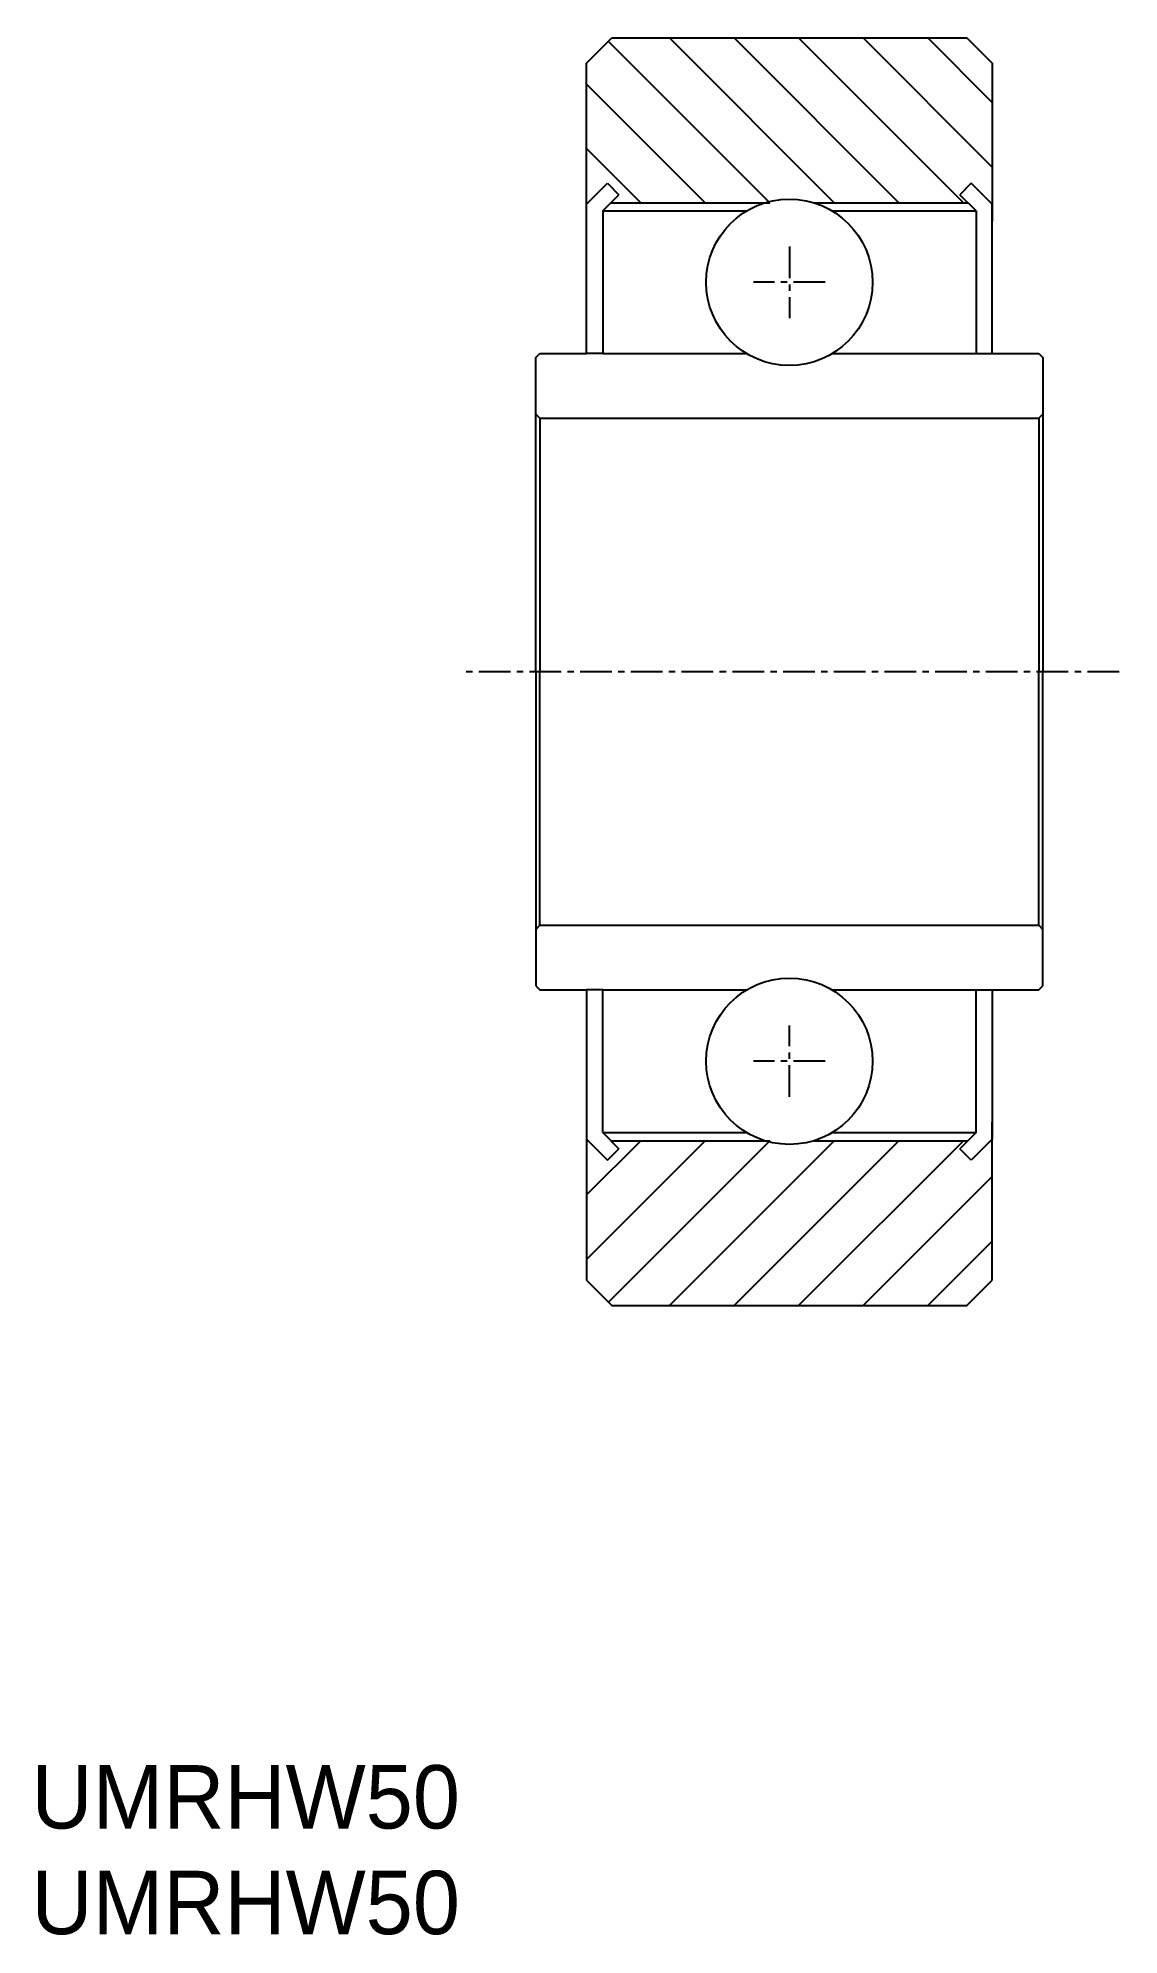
# Model space of a CAD drawing. Extents: x -51.6 to -9, y 5.8 to 80.6.
import ezdxf

# ---------------------------------------------------------------- set-up
doc = ezdxf.new("R2010")
doc.units = 0
doc.linetypes.add('CENTER', pattern=[2, 1.25, -0.25, 0.25, -0.25])
doc.layers.get('0').update_dxf_attribs({"linetype": 'CONTINUOUS'})
doc.layers.add('CENTER', color=1, linetype='CENTER')

# ---------------------------------------------------------------- blocks, each defined once
blk = doc.blocks.new('*U2')
for p in [(-51.887, 9.997), (-51.887, 5.83)]:
    blk.add_text('UMRHW50', height=2.5).set_placement(p)

msp = doc.modelspace()

# ---------------------------------------------------------------- linework, layer by layer
at = {"color": 7, "linetype": 'CONTINUOUS'}
for p, q in [((-29.994, 79.624), (-28.994, 80.624)), ((-28.994, 80.624), (-14.994, 80.624)), ((-14.994, 80.624), (-13.994, 79.624)), ((-29.994, 73.389), (-29.994, 79.624)), ((-13.994, 79.624), (-13.994, 73.389)), ((-29.994, 74.064), (-29.166, 74.892)), ((-29.166, 74.892), (-28.714, 74.439)), ((-14.821, 74.892), (-15.274, 74.439)), ((-13.994, 74.064), (-14.821, 74.892)), ((-29.994, 74.124), (-29.934, 74.124)), ((-29.354, 73.799), (-28.714, 74.439)), ((-29.029, 74.124), (-22.767, 74.124)), ((-21.033, 74.124), (-14.959, 74.124)), ((-14.634, 73.799), (-15.274, 74.439)), ((-14.054, 74.124), (-13.994, 74.124)), ((-29.994, 68.174), (-29.994, 74.064)), ((-29.354, 73.799), (-29.354, 68.174)), ((-29.354, 73.799), (-23.684, 73.799)), ((-20.304, 73.799), (-14.634, 73.799)), ((-14.634, 73.799), (-14.634, 68.174)), ((-13.994, 68.174), (-13.994, 74.064)), ((-31.994, 68.014), (-31.834, 68.174)), ((-31.834, 68.174), (-29.994, 68.174)), ((-29.354, 68.174), (-29.994, 68.174)), ((-29.354, 68.174), (-23.684, 68.174)), ((-20.304, 68.174), (-14.634, 68.174)), ((-14.634, 68.174), (-13.994, 68.174)), ((-13.994, 68.174), (-12.154, 68.174)), ((-12.154, 68.174), (-11.994, 68.014)), ((-31.994, 55.624), (-31.994, 68.014)), ((-11.994, 68.014), (-11.994, 65.624)), ((-31.834, 65.624), (-31.994, 65.784)), ((-31.834, 65.624), (-31.834, 55.624)), ((-31.834, 65.624), (-12.154, 65.624)), ((-12.154, 65.624), (-11.994, 65.784)), ((-12.154, 65.624), (-12.154, 55.624)), ((-11.994, 65.624), (-11.994, 55.624)), ((-31.994, 55.624), (-31.994, 43.234)), ((-31.834, 45.624), (-31.834, 55.624)), ((-12.154, 45.624), (-12.154, 55.624)), ((-11.994, 45.624), (-11.994, 55.624)), ((-31.834, 45.624), (-31.994, 45.464)), ((-31.834, 45.624), (-12.154, 45.624)), ((-12.154, 45.624), (-11.994, 45.464)), ((-11.994, 43.234), (-11.994, 45.624)), ((-31.994, 43.234), (-31.834, 43.074)), ((-31.834, 43.074), (-29.994, 43.074)), ((-29.354, 43.074), (-29.994, 43.074)), ((-29.994, 43.074), (-29.994, 37.184)), ((-29.354, 43.074), (-23.684, 43.074)), ((-29.354, 37.449), (-29.354, 43.074)), ((-20.304, 43.074), (-14.634, 43.074)), ((-14.634, 37.449), (-14.634, 43.074)), ((-14.634, 43.074), (-13.994, 43.074)), ((-13.994, 43.074), (-12.154, 43.074)), ((-13.994, 43.074), (-13.994, 37.184)), ((-12.154, 43.074), (-11.994, 43.234)), ((-29.994, 37.859), (-29.994, 31.624)), ((-29.354, 37.449), (-28.714, 36.809)), ((-29.354, 37.449), (-23.684, 37.449)), ((-20.304, 37.449), (-14.634, 37.449)), ((-14.634, 37.449), (-15.274, 36.809)), ((-13.994, 31.624), (-13.994, 37.859)), ((-29.994, 37.184), (-29.166, 36.357)), ((-29.994, 37.124), (-29.934, 37.124)), ((-29.166, 36.357), (-28.714, 36.809)), ((-29.029, 37.124), (-22.767, 37.124)), ((-21.033, 37.124), (-14.959, 37.124)), ((-14.821, 36.357), (-15.274, 36.809)), ((-13.994, 37.184), (-14.821, 36.357)), ((-14.054, 37.124), (-13.994, 37.124)), ((-29.994, 31.624), (-28.994, 30.624)), ((-14.994, 30.624), (-13.994, 31.624)), ((-28.994, 30.624), (-14.994, 30.624))]:
    msp.add_line(p, q, dxfattribs=at)
at = {"color": 3, "linetype": 'CONTINUOUS'}
for p, q in [((-22.767, 74.124), (-29.13, 80.487)), ((-20.222, 74.124), (-26.722, 80.624)), ((-17.676, 74.124), (-24.176, 80.624)), ((-15.13, 74.124), (-21.63, 80.624)), ((-13.994, 75.533), (-19.085, 80.624)), ((-13.994, 78.078), (-16.539, 80.624)), ((-25.313, 74.124), (-29.994, 78.805)), ((-27.858, 74.124), (-29.994, 76.259)), ((-25.313, 37.124), (-29.994, 32.443)), ((-27.858, 37.124), (-29.994, 34.989)), ((-22.767, 37.124), (-29.13, 30.761)), ((-20.222, 37.124), (-26.722, 30.624)), ((-17.676, 37.124), (-24.176, 30.624)), ((-15.13, 37.124), (-21.63, 30.624)), ((-13.994, 35.715), (-19.085, 30.624)), ((-13.994, 33.17), (-16.539, 30.624))]:
    msp.add_line(p, q, dxfattribs=at)
at = {"color": 7, "linetype": 'CONTINUOUS'}
for centre in [(-21.994, 70.987), (-21.994, 40.262)]:
    msp.add_circle(centre, 3.281, dxfattribs=at)
at = {"layer": 'CENTER', "color": 1, "linetype": 'CENTER'}
for p, q in [((-21.994, 72.398), (-21.994, 69.576)), ((-20.583, 70.987), (-23.405, 70.987)), ((-8.994, 55.624), (-34.994, 55.624)), ((-21.994, 38.851), (-21.994, 41.673)), ((-20.583, 40.262), (-23.405, 40.262))]:
    msp.add_line(p, q, dxfattribs=at)

# ---------------------------------------------------------------- block references
at = {"color": 7, "linetype": 'CONTINUOUS'}
msp.add_blockref('*U2', (0, 0), dxfattribs=at)

doc.saveas('drawing.dxf')
